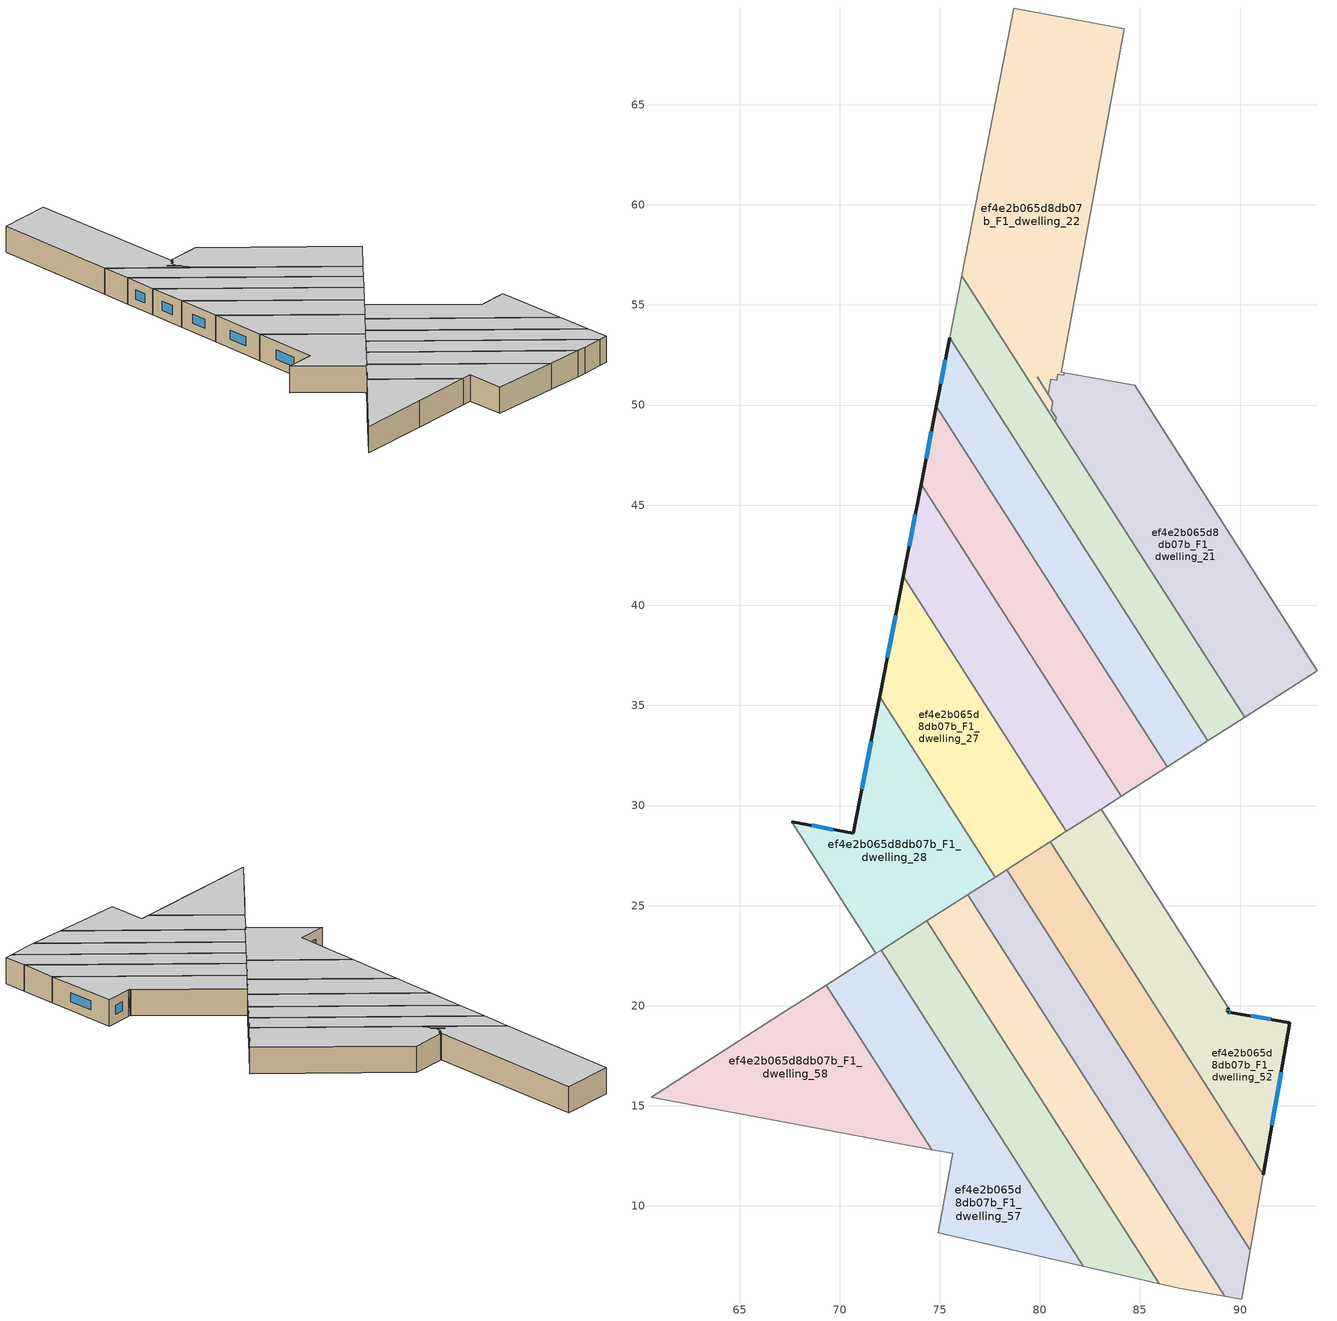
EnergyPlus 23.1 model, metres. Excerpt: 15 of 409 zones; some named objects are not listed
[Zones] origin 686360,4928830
ef4e2b065d8db07b_F1_dwelling_21
 floor to ef4e2b065d8db07b_F0_dwelling_21 (EU_floor_Construction): 84.74,50.98 93.86,36.73 90.22,34.4 80.78,49.16 80.81,49.38 80.58,49.75 80.66,50.18 79.86,51.42 80.42,50.55 80.5,50.98 80.49,51 80.5,51 80.56,51.29 80.85,51.24 80.9,51.53 81.2,51.48 81.22,51.63 z3
 wall to ef4e2b065d8db07b_F1_dwelling_22 (EU_wall_Construction): 81.22,51.63 81.2,51.48 80.9,51.53 80.85,51.24 80.56,51.29 80.5,51 80.49,51 80.5,50.98 80.42,50.55 / 79.86,51.42 80.66,50.18 80.58,49.75 80.81,49.38 80.78,49.16 / 79.86,51.42 80.42,50.55 z3:6
 wall adiabatic (EU_wall_Construction): 84.74,50.98 81.22,51.63 z3:6
 wall to ef4e2b065d8db07b_F1_dwelling_20 (EU_wall_Construction): 93.86,36.73 84.74,50.98 z3:6
 wall to ef4e2b065d8db07b_F1_dwelling_23 (EU_wall_Construction): 80.78,49.16 90.22,34.4 z3:6
 wall to ef4e2b065d8db07b_F1_dwelling_50 (EU_wall_Construction): 90.22,34.4 93.86,36.73 z3:6
 ceiling to ef4e2b065d8db07b_F2_dwelling_21 (EU_floor_Construction): 93.86,36.73 84.74,50.98 81.22,51.63 81.2,51.48 80.9,51.53 80.85,51.24 80.56,51.29 80.5,51 80.49,51 80.5,50.98 80.42,50.55 79.86,51.42 80.66,50.18 80.58,49.75 80.81,49.38 80.78,49.16 90.22,34.4 z6
ef4e2b065d8db07b_F1_dwelling_22
 floor to ef4e2b065d8db07b_F0_dwelling_22 (EU_floor_Construction): 84.21,68.79 81.08,51.65 81.22,51.63 81.2,51.48 80.9,51.53 80.85,51.24 80.56,51.29 80.5,51 80.49,51 80.5,50.98 80.42,50.55 79.86,51.42 80.66,50.18 80.58,49.75 80.81,49.38 80.78,49.16 76.1,56.47 78.7,69.83 z3
 wall adiabatic (EU_wall_Construction): 81.22,51.63 81.08,51.65 84.21,68.79 78.7,69.83 76.1,56.47 z3:6
 wall to ef4e2b065d8db07b_F1_dwelling_23 (EU_wall_Construction): 76.1,56.47 80.78,49.16 z3:6
 ceiling to ef4e2b065d8db07b_F2_dwelling_22 (EU_floor_Construction): 80.81,49.38 80.58,49.75 80.66,50.18 79.86,51.42 80.42,50.55 80.5,50.98 80.49,51 80.5,51 80.56,51.29 80.85,51.24 80.9,51.53 81.2,51.48 81.22,51.63 81.08,51.65 84.21,68.79 78.7,69.83 76.1,56.47 80.78,49.16 z6
ef4e2b065d8db07b_F1_dwelling_23
 floor to ef4e2b065d8db07b_F0_dwelling_23 (EU_floor_Construction): 76.1,56.47 90.22,34.4 88.39,33.23 75.49,53.37 z3
 wall to ef4e2b065d8db07b_F1_dwelling_24 (EU_wall_Construction): 75.49,53.37 88.39,33.23 z3:6
 wall adiabatic (EU_wall_Construction): 76.1,56.47 75.49,53.37 z3:6
 wall to ef4e2b065d8db07b_F1_dwelling_50 (EU_wall_Construction): 88.39,33.23 90.22,34.4 z3:6
 ceiling to ef4e2b065d8db07b_F2_dwelling_23 (EU_floor_Construction): 90.22,34.4 76.1,56.47 75.49,53.37 88.39,33.23 z6
ef4e2b065d8db07b_F1_dwelling_24
 floor to ef4e2b065d8db07b_F0_dwelling_24 (EU_floor_Construction): 75.49,53.37 88.39,33.23 86.36,31.93 74.83,49.95 z3
 wall outside (EU_wall_Construction): 75.49,53.37 74.83,49.95 z3:6
 wall to ef4e2b065d8db07b_F1_dwelling_25 (EU_wall_Construction): 74.83,49.95 86.36,31.93 z3:6
 wall to ef4e2b065d8db07b_F1_dwelling_51 (EU_wall_Construction): 86.36,31.93 87.97,32.96 z3:6
 wall to ef4e2b065d8db07b_F1_dwelling_50 (EU_wall_Construction): 87.97,32.96 88.39,33.23 z3:6
 window (EU_Window_Construction): 75.28,52.26 75.04,51.06 z3.98:5.02
 ceiling to ef4e2b065d8db07b_F2_dwelling_24 (EU_floor_Construction): 88.39,33.23 75.49,53.37 74.83,49.95 86.36,31.93 z6
ef4e2b065d8db07b_F1_dwelling_25
 floor to ef4e2b065d8db07b_F0_dwelling_25 (EU_floor_Construction): 74.83,49.95 86.36,31.93 84.06,30.46 74.07,46.06 z3
 wall outside (EU_wall_Construction): 74.83,49.95 74.07,46.06 z3:6
 wall to ef4e2b065d8db07b_F1_dwelling_26 (EU_wall_Construction): 74.07,46.06 84.06,30.46 z3:6
 wall to ef4e2b065d8db07b_F1_dwelling_51 (EU_wall_Construction): 84.06,30.46 86.36,31.93 z3:6
 window (EU_Window_Construction): 74.58,48.68 74.32,47.32 z3.98:5.02
 ceiling to ef4e2b065d8db07b_F2_dwelling_25 (EU_floor_Construction): 86.36,31.93 74.83,49.95 74.07,46.06 84.06,30.46 z6
ef4e2b065d8db07b_F1_dwelling_26
 floor to ef4e2b065d8db07b_F0_dwelling_26 (EU_floor_Construction): 74.07,46.06 84.06,30.46 81.33,28.71 73.18,41.45 z3
 wall outside (EU_wall_Construction): 74.07,46.06 73.18,41.45 z3:6
 wall to ef4e2b065d8db07b_F1_dwelling_27 (EU_wall_Construction): 73.18,41.45 81.33,28.71 z3:6
 wall to ef4e2b065d8db07b_F1_dwelling_52 (EU_wall_Construction): 81.33,28.71 83.07,29.82 z3:6
 wall to ef4e2b065d8db07b_F1_dwelling_51 (EU_wall_Construction): 83.07,29.82 84.06,30.46 z3:6
 window (EU_Window_Construction): 73.78,44.56 73.47,42.95 z3.98:5.02
 ceiling to ef4e2b065d8db07b_F2_dwelling_26 (EU_floor_Construction): 84.06,30.46 74.07,46.06 73.18,41.45 81.33,28.71 z6
ef4e2b065d8db07b_F1_dwelling_27
 floor to ef4e2b065d8db07b_F0_dwelling_27 (EU_floor_Construction): 73.18,41.45 81.33,28.71 77.77,26.43 72.01,35.44 z3
 wall outside (EU_wall_Construction): 73.18,41.45 72.01,35.44 z3:6
 wall to ef4e2b065d8db07b_F1_dwelling_28 (EU_wall_Construction): 72.01,35.44 77.77,26.43 z3:6
 wall to ef4e2b065d8db07b_F1_dwelling_53 (EU_wall_Construction): 78.34,26.79 80.52,28.19 z3:6
 wall to ef4e2b065d8db07b_F1_dwelling_52 (EU_wall_Construction): 80.52,28.19 81.33,28.71 z3:6
 wall to ef4e2b065d8db07b_F1_dwelling_54 (EU_wall_Construction): 77.77,26.43 78.34,26.79 z3:6
 window (EU_Window_Construction): 72.79,39.49 72.39,37.39 z3.98:5.02
 ceiling to ef4e2b065d8db07b_F2_dwelling_27 (EU_floor_Construction): 81.33,28.71 73.18,41.45 72.01,35.44 77.77,26.43 z6
ef4e2b065d8db07b_F1_dwelling_28
 floor to ef4e2b065d8db07b_F0_dwelling_28 (EU_floor_Construction): 72.01,35.44 77.77,26.43 71.82,22.62 67.6,29.2 70.68,28.6 z3
 wall outside (EU_wall_Construction): 72.01,35.44 70.68,28.6 67.6,29.2 z3:6
 wall to ef4e2b065d8db07b_F1_dwelling_29 (EU_wall_Construction): 67.6,29.2 71.82,22.62 z3:6
 wall to ef4e2b065d8db07b_F1_dwelling_56 (EU_wall_Construction): 72.07,22.78 74.36,24.24 z3:6
 wall to ef4e2b065d8db07b_F1_dwelling_54 (EU_wall_Construction): 76.39,25.55 77.77,26.43 z3:6
 wall to ef4e2b065d8db07b_F1_dwelling_57 (EU_wall_Construction): 71.82,22.62 72.07,22.78 z3:6
 wall to ef4e2b065d8db07b_F1_dwelling_55 (EU_wall_Construction): 74.36,24.24 76.39,25.55 z3:6
 window (EU_Window_Construction): 69.68,28.8 68.6,29 / 71.57,33.21 71.11,30.83 z3.98:5.02
 ceiling to ef4e2b065d8db07b_F2_dwelling_28 (EU_floor_Construction): 77.77,26.43 72.01,35.44 70.68,28.6 67.6,29.2 71.82,22.62 z6
ef4e2b065d8db07b_F1_dwelling_52
 floor to ef4e2b065d8db07b_F0_dwelling_52 (EU_floor_Construction): 83.07,29.82 89.42,19.9 89.39,19.68 89.58,19.65 92.49,19.15 91.17,11.56 80.52,28.19 z3
 wall outside (EU_wall_Construction): 91.17,11.56 92.49,19.15 89.58,19.65 89.39,19.68 89.42,19.9 z3:6
 wall to ef4e2b065d8db07b_F1_dwelling_53 (EU_wall_Construction): 80.52,28.19 91.17,11.56 z3:6
 wall to ef4e2b065d8db07b_F1_dwelling_51 (EU_wall_Construction): 89.42,19.9 83.07,29.82 z3:6
 window (EU_Window_Construction): 89.4,19.75 89.41,19.83 / 89.52,19.66 89.45,19.67 / 91.54,19.32 90.53,19.49 / 91.6,14.03 92.06,16.69 z3.98:5.02
 ceiling to ef4e2b065d8db07b_F2_dwelling_52 (EU_floor_Construction): 91.17,11.56 92.49,19.15 89.58,19.65 89.39,19.68 89.42,19.9 83.07,29.82 80.52,28.19 z6
ef4e2b065d8db07b_F1_dwelling_53
 floor to ef4e2b065d8db07b_F0_dwelling_53 (EU_floor_Construction): 80.52,28.19 91.17,11.56 90.51,7.79 78.34,26.79 z3
 wall adiabatic (EU_wall_Construction): 90.51,7.79 91.17,11.56 z3:6
 wall to ef4e2b065d8db07b_F1_dwelling_54 (EU_wall_Construction): 78.34,26.79 90.51,7.79 z3:6
 ceiling to ef4e2b065d8db07b_F2_dwelling_53 (EU_floor_Construction): 90.51,7.79 91.17,11.56 80.52,28.19 78.34,26.79 z6
ef4e2b065d8db07b_F1_dwelling_54
 floor to ef4e2b065d8db07b_F0_dwelling_54 (EU_floor_Construction): 78.34,26.79 90.51,7.79 90.09,5.35 89.22,5.5 76.39,25.55 z3
 wall adiabatic (EU_wall_Construction): 89.22,5.5 90.09,5.35 90.51,7.79 z3:6
 wall to ef4e2b065d8db07b_F1_dwelling_55 (EU_wall_Construction): 76.39,25.55 89.22,5.5 z3:6
 ceiling to ef4e2b065d8db07b_F2_dwelling_54 (EU_floor_Construction): 90.09,5.35 90.51,7.79 78.34,26.79 76.39,25.55 89.22,5.5 z6
ef4e2b065d8db07b_F1_dwelling_55
 floor to ef4e2b065d8db07b_F0_dwelling_55 (EU_floor_Construction): 76.39,25.55 89.22,5.5 86.97,5.89 85.96,6.12 74.36,24.24 z3
 wall adiabatic (EU_wall_Construction): 85.96,6.12 86.97,5.89 89.22,5.5 z3:6
 wall to ef4e2b065d8db07b_F1_dwelling_56 (EU_wall_Construction): 74.36,24.24 85.96,6.12 z3:6
 ceiling to ef4e2b065d8db07b_F2_dwelling_55 (EU_floor_Construction): 89.22,5.5 76.39,25.55 74.36,24.24 85.96,6.12 86.97,5.89 z6
ef4e2b065d8db07b_F1_dwelling_56
 floor to ef4e2b065d8db07b_F0_dwelling_56 (EU_floor_Construction): 74.36,24.24 85.96,6.12 82.18,6.99 72.07,22.78 z3
 wall adiabatic (EU_wall_Construction): 82.18,6.99 85.96,6.12 z3:6
 wall to ef4e2b065d8db07b_F1_dwelling_57 (EU_wall_Construction): 72.07,22.78 82.18,6.99 z3:6
 ceiling to ef4e2b065d8db07b_F2_dwelling_56 (EU_floor_Construction): 85.96,6.12 74.36,24.24 72.07,22.78 82.18,6.99 z6
ef4e2b065d8db07b_F1_dwelling_57
 floor to ef4e2b065d8db07b_F0_dwelling_57 (EU_floor_Construction): 72.07,22.78 82.18,6.99 74.92,8.65 75.65,12.62 74.6,12.82 69.34,21.03 z3
 wall adiabatic (EU_wall_Construction): 74.6,12.82 75.65,12.62 74.92,8.65 82.18,6.99 z3:6
 wall to ef4e2b065d8db07b_F1_dwelling_58 (EU_wall_Construction): 69.34,21.03 74.6,12.82 z3:6
 wall to ef4e2b065d8db07b_F1_dwelling_29 (EU_wall_Construction): 71.82,22.62 69.34,21.03 z3:6
 ceiling to ef4e2b065d8db07b_F2_dwelling_57 (EU_floor_Construction): 82.18,6.99 72.07,22.78 69.34,21.03 74.6,12.82 75.65,12.62 74.92,8.65 z6
ef4e2b065d8db07b_F1_dwelling_58
 floor to ef4e2b065d8db07b_F0_dwelling_58 (EU_floor_Construction): 69.34,21.03 74.6,12.82 68.08,14.04 60.58,15.43 z3
 wall adiabatic (EU_wall_Construction): 67.37,19.77 60.58,15.43 68.08,14.04 74.6,12.82 z3:6
 wall to ef4e2b065d8db07b_F1_dwelling_29 (EU_wall_Construction): 69.34,21.03 67.37,19.77 z3:6
 ceiling to ef4e2b065d8db07b_F2_dwelling_58 (EU_floor_Construction): 74.6,12.82 69.34,21.03 60.58,15.43 68.08,14.04 z6
[Building]
EU S2 Campaign: North Axis=0; Terrain=City; Solar Distribution=FullExterior
[Site:Location]
Bologna: Latitude=44.5; Longitude=11.25; Time Zone=1; Elevation=37
[SizingPeriod:WeatherFileDays]
AnnualSizingPeriod: Begin Month=1; Begin Day of Month=1; End Month=12; End Day of Month=31; Day of Week for Start Day=Monday; Use Weather File Daylight Saving Period=No; Use Weather File Rain and Snow Indicators=No
[MATERIAL]
EU_InternalMass_Material: Roughness=MediumRough; Thickness=0.1; Conductivity=1; Density=1800; Specific Heat=900; Thermal Absorptance=0.9; Solar Absorptance=0.7; Visible Absorptance=0.7
[MATERIAL:NOMASS] Roughness=MediumRough; Thermal Absorptance=0.9; Solar Absorptance=0.7; Visible Absorptance=0.7
Name | Thermal Resistance
EU_wall_NoMass | 0.905828
EU_floor_NoMass | 0.67114
[WINDOWMATERIAL:SIMPLEGLAZINGSYSTEM]
EU_Window_SimpleGlazing: UFactor=4.52486; Solar Heat Gain Coefficient=0.85; Visible Transmittance=0.85
[CONSTRUCTION]
EU_wall_Construction: EU_wall_NoMass
EU_floor_Construction: EU_floor_NoMass
EU_Window_Construction: EU_Window_SimpleGlazing
EU_InternalMass_Construction: EU_InternalMass_Material
[ZONE] Type=1; Multiplier=1; Ceiling Height=autocalculate; Floor Area=autocalculate; Part of Total Floor Area=Yes
Name | Volume
ef4e2b065d8db07b_F1_dwelling_21 | 239.287
ef4e2b065d8db07b_F1_dwelling_22 | 283.896
ef4e2b065d8db07b_F1_dwelling_23 | 163.684
ef4e2b065d8db07b_F1_dwelling_24 | 163.649
ef4e2b065d8db07b_F1_dwelling_25 | 163.652
ef4e2b065d8db07b_F1_dwelling_26 | 163.655
ef4e2b065d8db07b_F1_dwelling_27 | 163.687
ef4e2b065d8db07b_F1_dwelling_28 | 163.653
ef4e2b065d8db07b_F1_dwelling_52 | 178.458
ef4e2b065d8db07b_F1_dwelling_53 | 164.227
ef4e2b065d8db07b_F1_dwelling_54 | 164.226
ef4e2b065d8db07b_F1_dwelling_55 | 164.224
ef4e2b065d8db07b_F1_dwelling_56 | 164.215
ef4e2b065d8db07b_F1_dwelling_57 | 176.503
ef4e2b065d8db07b_F1_dwelling_58 | 151.915
[INTERNALMASS] Construction=EU_InternalMass_Construction
Name | Zone or ZoneList | Surface Area
ef4e2b065d8db07b_F1_dwelling_21_EU_InternalMass | ef4e2b065d8db07b_F1_dwelling_21 | 79.7638
ef4e2b065d8db07b_F1_dwelling_22_EU_InternalMass | ef4e2b065d8db07b_F1_dwelling_22 | 94.6322
ef4e2b065d8db07b_F1_dwelling_23_EU_InternalMass | ef4e2b065d8db07b_F1_dwelling_23 | 54.5614
ef4e2b065d8db07b_F1_dwelling_24_EU_InternalMass | ef4e2b065d8db07b_F1_dwelling_24 | 54.5495
ef4e2b065d8db07b_F1_dwelling_25_EU_InternalMass | ef4e2b065d8db07b_F1_dwelling_25 | 54.5508
ef4e2b065d8db07b_F1_dwelling_26_EU_InternalMass | ef4e2b065d8db07b_F1_dwelling_26 | 54.5515
ef4e2b065d8db07b_F1_dwelling_27_EU_InternalMass | ef4e2b065d8db07b_F1_dwelling_27 | 54.5623
ef4e2b065d8db07b_F1_dwelling_28_EU_InternalMass | ef4e2b065d8db07b_F1_dwelling_28 | 54.551
ef4e2b065d8db07b_F1_dwelling_52_EU_InternalMass | ef4e2b065d8db07b_F1_dwelling_52 | 59.4837
ef4e2b065d8db07b_F1_dwelling_53_EU_InternalMass | ef4e2b065d8db07b_F1_dwelling_53 | 54.7426
ef4e2b065d8db07b_F1_dwelling_54_EU_InternalMass | ef4e2b065d8db07b_F1_dwelling_54 | 54.7418
ef4e2b065d8db07b_F1_dwelling_55_EU_InternalMass | ef4e2b065d8db07b_F1_dwelling_55 | 54.7412
ef4e2b065d8db07b_F1_dwelling_56_EU_InternalMass | ef4e2b065d8db07b_F1_dwelling_56 | 54.7386
ef4e2b065d8db07b_F1_dwelling_57_EU_InternalMass | ef4e2b065d8db07b_F1_dwelling_57 | 58.8353
ef4e2b065d8db07b_F1_dwelling_58_EU_InternalMass | ef4e2b065d8db07b_F1_dwelling_58 | 50.6381
[OTHEREQUIPMENT] Fuel Type=Electricity; Design Level Calculation Method=Watts/Area; Power per Zone Floor Area=1; Fraction Latent=0; Fraction Radiant=0; Fraction Lost=0; Carbon Dioxide Generation Rate=0; EndUse Subcategory=EU_Step8_InternalGains
Name | Zone or ZoneList or Space or SpaceList | Schedule
EU_Step8_InternalGain_ef4e2b065d8db07b_F1_dwelling_21_f000 | ef4e2b065d8db07b_F1_dwelling_21 | EU_Step8_GainSchedule_ef4e2b065d8db07b_F1_dwelling_21_f000
EU_Step8_InternalGain_ef4e2b065d8db07b_F1_dwelling_22_f000 | ef4e2b065d8db07b_F1_dwelling_22 | EU_Step8_GainSchedule_ef4e2b065d8db07b_F1_dwelling_22_f000
EU_Step8_InternalGain_ef4e2b065d8db07b_F1_dwelling_23_f000 | ef4e2b065d8db07b_F1_dwelling_23 | EU_Step8_GainSchedule_ef4e2b065d8db07b_F1_dwelling_23_f000
EU_Step8_InternalGain_ef4e2b065d8db07b_F1_dwelling_24_f000 | ef4e2b065d8db07b_F1_dwelling_24 | EU_Step8_GainSchedule_ef4e2b065d8db07b_F1_dwelling_24_f000
EU_Step8_InternalGain_ef4e2b065d8db07b_F1_dwelling_25_f000 | ef4e2b065d8db07b_F1_dwelling_25 | EU_Step8_GainSchedule_ef4e2b065d8db07b_F1_dwelling_25_f000
EU_Step8_InternalGain_ef4e2b065d8db07b_F1_dwelling_26_f000 | ef4e2b065d8db07b_F1_dwelling_26 | EU_Step8_GainSchedule_ef4e2b065d8db07b_F1_dwelling_26_f000
EU_Step8_InternalGain_ef4e2b065d8db07b_F1_dwelling_27_f000 | ef4e2b065d8db07b_F1_dwelling_27 | EU_Step8_GainSchedule_ef4e2b065d8db07b_F1_dwelling_27_f000
EU_Step8_InternalGain_ef4e2b065d8db07b_F1_dwelling_28_f000 | ef4e2b065d8db07b_F1_dwelling_28 | EU_Step8_GainSchedule_ef4e2b065d8db07b_F1_dwelling_28_f000
EU_Step8_InternalGain_ef4e2b065d8db07b_F1_dwelling_52_f000 | ef4e2b065d8db07b_F1_dwelling_52 | EU_Step8_GainSchedule_ef4e2b065d8db07b_F1_dwelling_52_f000
EU_Step8_InternalGain_ef4e2b065d8db07b_F1_dwelling_53_f000 | ef4e2b065d8db07b_F1_dwelling_53 | EU_Step8_GainSchedule_ef4e2b065d8db07b_F1_dwelling_53_f000
EU_Step8_InternalGain_ef4e2b065d8db07b_F1_dwelling_54_f000 | ef4e2b065d8db07b_F1_dwelling_54 | EU_Step8_GainSchedule_ef4e2b065d8db07b_F1_dwelling_54_f000
EU_Step8_InternalGain_ef4e2b065d8db07b_F1_dwelling_55_f000 | ef4e2b065d8db07b_F1_dwelling_55 | EU_Step8_GainSchedule_ef4e2b065d8db07b_F1_dwelling_55_f000
EU_Step8_InternalGain_ef4e2b065d8db07b_F1_dwelling_56_f000 | ef4e2b065d8db07b_F1_dwelling_56 | EU_Step8_GainSchedule_ef4e2b065d8db07b_F1_dwelling_56_f000
EU_Step8_InternalGain_ef4e2b065d8db07b_F1_dwelling_57_f000 | ef4e2b065d8db07b_F1_dwelling_57 | EU_Step8_GainSchedule_ef4e2b065d8db07b_F1_dwelling_57_f000
EU_Step8_InternalGain_ef4e2b065d8db07b_F1_dwelling_58_f000 | ef4e2b065d8db07b_F1_dwelling_58 | EU_Step8_GainSchedule_ef4e2b065d8db07b_F1_dwelling_58_f000
[ZONEVENTILATION:DESIGNFLOWRATE] Schedule=EU_AlwaysOn; Design Flow Rate Calculation Method=AirChanges/Hour; Air Changes per Hour=0.73129; Ventilation Type=Natural; Fan Pressure Rise=0; Fan Total Efficiency=1; Constant Term Coefficient=1; Temperature Term Coefficient=0; Velocity Term Coefficient=0; Velocity Squared Term Coefficient=0; Minimum Indoor Temperature=-100; Maximum Indoor Temperature=100; Delta Temperature=-100; Minimum Outdoor Temperature=-100; Maximum Outdoor Temperature=100; Maximum Wind Speed=40
Name | Zone or ZoneList or Space or SpaceList
EU_ConstantAir_ef4e2b065d8db07b_F1_dwelling_21 | ef4e2b065d8db07b_F1_dwelling_21
EU_ConstantAir_ef4e2b065d8db07b_F1_dwelling_22 | ef4e2b065d8db07b_F1_dwelling_22
EU_ConstantAir_ef4e2b065d8db07b_F1_dwelling_23 | ef4e2b065d8db07b_F1_dwelling_23
EU_ConstantAir_ef4e2b065d8db07b_F1_dwelling_24 | ef4e2b065d8db07b_F1_dwelling_24
EU_ConstantAir_ef4e2b065d8db07b_F1_dwelling_25 | ef4e2b065d8db07b_F1_dwelling_25
EU_ConstantAir_ef4e2b065d8db07b_F1_dwelling_26 | ef4e2b065d8db07b_F1_dwelling_26
EU_ConstantAir_ef4e2b065d8db07b_F1_dwelling_27 | ef4e2b065d8db07b_F1_dwelling_27
EU_ConstantAir_ef4e2b065d8db07b_F1_dwelling_28 | ef4e2b065d8db07b_F1_dwelling_28
EU_ConstantAir_ef4e2b065d8db07b_F1_dwelling_52 | ef4e2b065d8db07b_F1_dwelling_52
EU_ConstantAir_ef4e2b065d8db07b_F1_dwelling_53 | ef4e2b065d8db07b_F1_dwelling_53
EU_ConstantAir_ef4e2b065d8db07b_F1_dwelling_54 | ef4e2b065d8db07b_F1_dwelling_54
EU_ConstantAir_ef4e2b065d8db07b_F1_dwelling_55 | ef4e2b065d8db07b_F1_dwelling_55
EU_ConstantAir_ef4e2b065d8db07b_F1_dwelling_56 | ef4e2b065d8db07b_F1_dwelling_56
EU_ConstantAir_ef4e2b065d8db07b_F1_dwelling_57 | ef4e2b065d8db07b_F1_dwelling_57
EU_ConstantAir_ef4e2b065d8db07b_F1_dwelling_58 | ef4e2b065d8db07b_F1_dwelling_58
[HVACTEMPLATE:ZONE:IDEALLOADSAIRSYSTEM] System Availability Schedule=EU_AlwaysOn; Maximum Heating Supply Air Temperature=50; Minimum Cooling Supply Air Temperature=13; Maximum Heating Supply Air Humidity Ratio=0.0156; Minimum Cooling Supply Air Humidity Ratio=0.0077; Heating Limit=NoLimit; Cooling Limit=NoLimit; Heating Availability Schedule=EU_AlwaysOn; Cooling Availability Schedule=EU_CoolingOff; Dehumidification Control Type=ConstantSensibleHeatRatio; Cooling Sensible Heat Ratio=0.7; Dehumidification Setpoint=60; Humidification Control Type=None; Humidification Setpoint=30; Outdoor Air Method=None; Outdoor Air Flow Rate per Person=0.00944; Outdoor Air Flow Rate per Zone Floor Area=0; Outdoor Air Flow Rate per Zone=0; Demand Controlled Ventilation Type=None; Outdoor Air Economizer Type=NoEconomizer; Heat Recovery Type=None; Sensible Heat Recovery Effectiveness=0.7; Latent Heat Recovery Effectiveness=0.65
Name | Template Thermostat
ef4e2b065d8db07b_F1_dwelling_21 | EU_HeatOnly_ef4e2b065d8db07b_F1_dwelling_21
ef4e2b065d8db07b_F1_dwelling_22 | EU_HeatOnly_ef4e2b065d8db07b_F1_dwelling_22
ef4e2b065d8db07b_F1_dwelling_23 | EU_HeatOnly_ef4e2b065d8db07b_F1_dwelling_23
ef4e2b065d8db07b_F1_dwelling_24 | EU_HeatOnly_ef4e2b065d8db07b_F1_dwelling_24
ef4e2b065d8db07b_F1_dwelling_25 | EU_HeatOnly_ef4e2b065d8db07b_F1_dwelling_25
ef4e2b065d8db07b_F1_dwelling_26 | EU_HeatOnly_ef4e2b065d8db07b_F1_dwelling_26
ef4e2b065d8db07b_F1_dwelling_27 | EU_HeatOnly_ef4e2b065d8db07b_F1_dwelling_27
ef4e2b065d8db07b_F1_dwelling_28 | EU_HeatOnly_ef4e2b065d8db07b_F1_dwelling_28
ef4e2b065d8db07b_F1_dwelling_52 | EU_HeatOnly_ef4e2b065d8db07b_F1_dwelling_52
ef4e2b065d8db07b_F1_dwelling_53 | EU_HeatOnly_ef4e2b065d8db07b_F1_dwelling_53
ef4e2b065d8db07b_F1_dwelling_54 | EU_HeatOnly_ef4e2b065d8db07b_F1_dwelling_54
ef4e2b065d8db07b_F1_dwelling_55 | EU_HeatOnly_ef4e2b065d8db07b_F1_dwelling_55
ef4e2b065d8db07b_F1_dwelling_56 | EU_HeatOnly_ef4e2b065d8db07b_F1_dwelling_56
ef4e2b065d8db07b_F1_dwelling_57 | EU_HeatOnly_ef4e2b065d8db07b_F1_dwelling_57
ef4e2b065d8db07b_F1_dwelling_58 | EU_HeatOnly_ef4e2b065d8db07b_F1_dwelling_58
[SIZING:ZONE] Zone Cooling Design Supply Air Temperature Input Method=SupplyAirTemperature; Zone Cooling Design Supply Air Temperature=13; Zone Heating Design Supply Air Temperature Input Method=SupplyAirTemperature; Zone Heating Design Supply Air Temperature=50; Zone Cooling Design Supply Air Humidity Ratio=0.008; Zone Heating Design Supply Air Humidity Ratio=0.008; Cooling Design Air Flow Method=DesignDay; Cooling Design Air Flow Rate=0; Cooling Minimum Air Flow per Zone Floor Area=0.000762; Cooling Minimum Air Flow=0; Cooling Minimum Air Flow Fraction=0.2; Heating Design Air Flow Method=DesignDay; Heating Design Air Flow Rate=0; Heating Maximum Air Flow per Zone Floor Area=0.002032; Heating Maximum Air Flow=0.141576; Heating Maximum Air Flow Fraction=0.3; Account for Dedicated Outdoor Air System=No; Dedicated Outdoor Air System Control Strategy=NeutralSupplyAir; Dedicated Outdoor Air Low Setpoint Temperature for Design=autosize; Dedicated Outdoor Air High Setpoint Temperature for Design=autosize; Zone Load Sizing Method=Sensible Load Only No Latent Load; Zone Latent Cooling Design Supply Air Humidity Ratio Input Method=HumidityRatioDifference; Zone Cooling Design Supply Air Humidity Ratio Difference=0.005; Zone Latent Heating Design Supply Air Humidity Ratio Input Method=HumidityRatioDifference; Zone Humidification Design Supply Air Humidity Ratio Difference=0.005
ef4e2b065d8db07b_F1_dwelling_21; ef4e2b065d8db07b_F1_dwelling_22; ef4e2b065d8db07b_F1_dwelling_23; ef4e2b065d8db07b_F1_dwelling_24; ef4e2b065d8db07b_F1_dwelling_25; ef4e2b065d8db07b_F1_dwelling_26; ef4e2b065d8db07b_F1_dwelling_27; ef4e2b065d8db07b_F1_dwelling_28; ef4e2b065d8db07b_F1_dwelling_52; ef4e2b065d8db07b_F1_dwelling_53; ef4e2b065d8db07b_F1_dwelling_54; ef4e2b065d8db07b_F1_dwelling_55; ef4e2b065d8db07b_F1_dwelling_56; ef4e2b065d8db07b_F1_dwelling_57; ef4e2b065d8db07b_F1_dwelling_58
[SCHEDULE:CONSTANT]
Name | Hourly Value
EU_AlwaysOn | 1
EU_CoolingOff | 0
[SCHEDULE:FILE] Column Number=1; Rows to Skip at Top=0; Number of Hours of Data=8760; Column Separator=Comma; Interpolate to Timestep=No; Minutes per Item=60; Adjust Schedule for Daylight Savings=Yes
Name | File
EU_Step8_GainSchedule_ef4e2b065d8db07b_F1_dwelling_21_f000 | ../../schedules/ef4e2b065d8db07b/ef4e2b065d8db07b_F1_dwelling_21_f000_gain.csv
EU_Step8_GainSchedule_ef4e2b065d8db07b_F1_dwelling_22_f000 | ../../schedules/ef4e2b065d8db07b/ef4e2b065d8db07b_F1_dwelling_22_f000_gain.csv
EU_Step8_GainSchedule_ef4e2b065d8db07b_F1_dwelling_23_f000 | ../../schedules/ef4e2b065d8db07b/ef4e2b065d8db07b_F1_dwelling_23_f000_gain.csv
EU_Step8_GainSchedule_ef4e2b065d8db07b_F1_dwelling_24_f000 | ../../schedules/ef4e2b065d8db07b/ef4e2b065d8db07b_F1_dwelling_24_f000_gain.csv
EU_Step8_GainSchedule_ef4e2b065d8db07b_F1_dwelling_25_f000 | ../../schedules/ef4e2b065d8db07b/ef4e2b065d8db07b_F1_dwelling_25_f000_gain.csv
EU_Step8_GainSchedule_ef4e2b065d8db07b_F1_dwelling_26_f000 | ../../schedules/ef4e2b065d8db07b/ef4e2b065d8db07b_F1_dwelling_26_f000_gain.csv
EU_Step8_GainSchedule_ef4e2b065d8db07b_F1_dwelling_27_f000 | ../../schedules/ef4e2b065d8db07b/ef4e2b065d8db07b_F1_dwelling_27_f000_gain.csv
EU_Step8_GainSchedule_ef4e2b065d8db07b_F1_dwelling_28_f000 | ../../schedules/ef4e2b065d8db07b/ef4e2b065d8db07b_F1_dwelling_28_f000_gain.csv
EU_Step8_GainSchedule_ef4e2b065d8db07b_F1_dwelling_52_f000 | ../../schedules/ef4e2b065d8db07b/ef4e2b065d8db07b_F1_dwelling_52_f000_gain.csv
EU_Step8_GainSchedule_ef4e2b065d8db07b_F1_dwelling_53_f000 | ../../schedules/ef4e2b065d8db07b/ef4e2b065d8db07b_F1_dwelling_53_f000_gain.csv
EU_Step8_GainSchedule_ef4e2b065d8db07b_F1_dwelling_54_f000 | ../../schedules/ef4e2b065d8db07b/ef4e2b065d8db07b_F1_dwelling_54_f000_gain.csv
EU_Step8_GainSchedule_ef4e2b065d8db07b_F1_dwelling_55_f000 | ../../schedules/ef4e2b065d8db07b/ef4e2b065d8db07b_F1_dwelling_55_f000_gain.csv
EU_Step8_GainSchedule_ef4e2b065d8db07b_F1_dwelling_56_f000 | ../../schedules/ef4e2b065d8db07b/ef4e2b065d8db07b_F1_dwelling_56_f000_gain.csv
EU_Step8_GainSchedule_ef4e2b065d8db07b_F1_dwelling_57_f000 | ../../schedules/ef4e2b065d8db07b/ef4e2b065d8db07b_F1_dwelling_57_f000_gain.csv
EU_Step8_GainSchedule_ef4e2b065d8db07b_F1_dwelling_58_f000 | ../../schedules/ef4e2b065d8db07b/ef4e2b065d8db07b_F1_dwelling_58_f000_gain.csv
